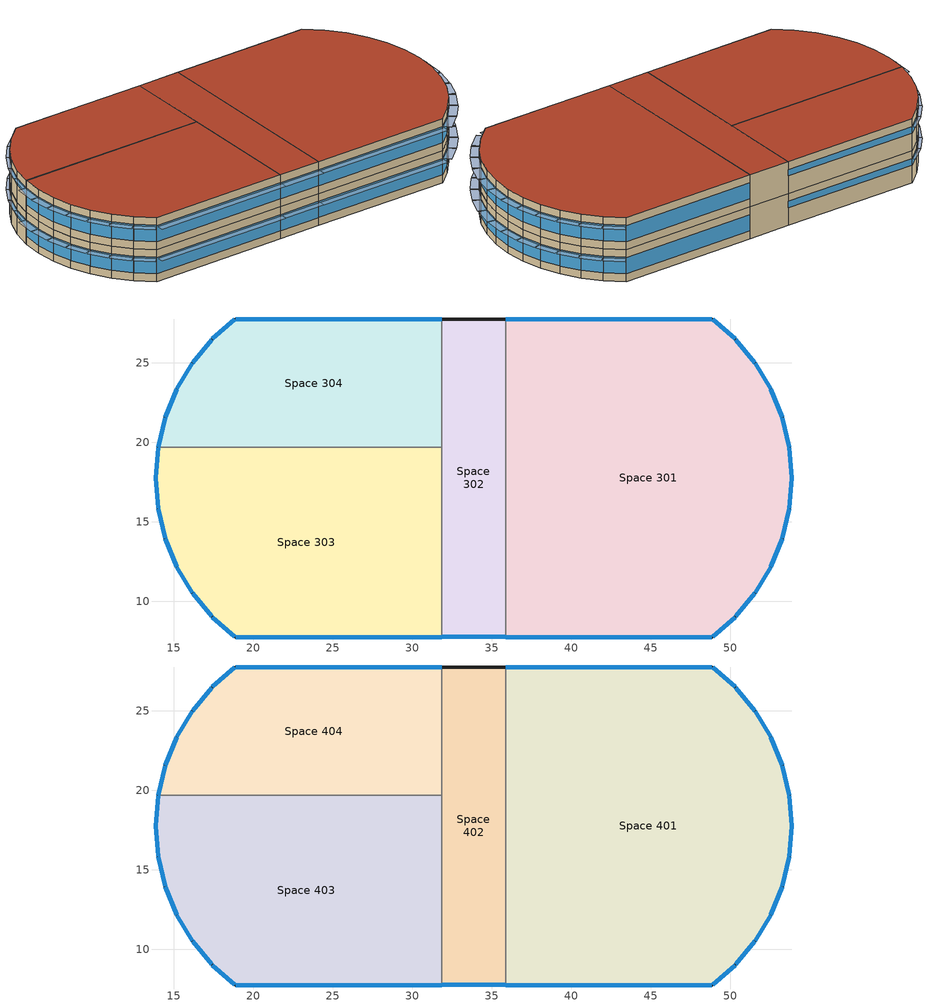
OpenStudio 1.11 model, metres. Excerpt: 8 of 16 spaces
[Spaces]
Space 301
 floor to Space 201: 35.86,27.76 48.86,27.76 50.31,26.48 51.54,25 52.54,23.35 53.26,21.56 53.71,19.68 53.86,17.76 53.71,15.83 53.26,13.95 52.54,12.17 51.54,10.51 50.31,9.03 48.86,7.76 35.86,7.76 z6.1
 wall outside: 35.86,7.76 48.86,7.76 50.31,9.03 51.54,10.51 52.54,12.17 53.26,13.95 53.71,15.83 53.86,17.76 53.71,19.68 53.26,21.56 52.54,23.35 51.54,25 50.31,26.48 48.86,27.76 35.86,27.76 z6.1:9.14
 wall to Space 302: 35.86,27.76 35.86,7.76 z6.1:9.14
 window: 53.7,19.71 53.27,21.53 / 52.55,12.19 53.25,13.93 / 52.52,23.37 51.56,24.98 / 51.56,10.53 52.52,12.14 / 53.27,13.98 53.7,15.81 / 51.53,25.02 50.32,26.46 / 53.25,21.58 52.55,23.32 / 48.88,7.77 50.29,9.01 / 53.85,17.78 53.71,19.66 / 50.32,9.05 51.53,10.49 / 53.71,15.86 53.85,17.73 / 50.29,26.5 48.88,27.74 z6.86:8.42; 35.88,7.76 48.83,7.76 / 48.83,27.76 35.88,27.76 z6.86:8.39
Space 302
 floor to Space 202: 31.86,27.76 35.86,27.76 35.86,7.76 31.86,7.76 z6.1
 wall outside: 35.86,27.76 31.86,27.76 / 31.86,7.76 35.86,7.76 z6.1:9.14
 wall to Space 303: 31.86,19.68 31.86,7.76 z6.1:9.14
 wall to Space 304: 31.86,27.76 31.86,19.68 z6.1:9.14
 window: 31.88,7.76 35.83,7.76 z6.86:8.4
Space 303
 floor to Space 203: 13.86,17.76 14.01,19.68 31.86,19.68 31.86,7.76 18.86,7.76 17.41,9.03 16.17,10.51 15.18,12.17 14.45,13.95 14.01,15.83 z6.1
 wall outside: 14.01,19.68 13.86,17.76 14.01,15.83 14.45,13.95 15.18,12.17 16.17,10.51 17.41,9.03 18.86,7.76 31.86,7.76 z6.1:9.14
 wall to Space 304: 31.86,19.68 14.01,19.68 z6.1:9.14
 window: 18.88,7.76 31.83,7.76 z6.86:8.39; 14,19.66 13.86,17.78 / 14.46,13.93 15.17,12.19 / 16.19,10.49 17.39,9.05 / 17.43,9.01 18.84,7.77 / 13.86,17.73 14,15.86 / 15.19,12.14 16.16,10.53 / 14.01,15.81 14.44,13.98 z6.86:8.42
Space 304
 floor to Space 204: 14.01,19.68 14.45,21.56 15.18,23.35 16.17,25 17.41,26.48 18.86,27.76 31.86,27.76 31.86,19.68 z6.1
 wall outside: 31.86,27.76 18.86,27.76 17.41,26.48 16.17,25 15.18,23.35 14.45,21.56 14.01,19.68 z6.1:9.14
 window: 14.44,21.53 14.01,19.71 / 18.84,27.74 17.43,26.5 / 17.39,26.46 16.19,25.02 / 16.16,24.98 15.19,23.37 / 15.17,23.32 14.46,21.58 z7.76:8.38; 31.83,27.76 18.88,27.76 z7.77:8.38
Space 401
 floor to Space 301: 35.86,27.76 48.86,27.76 50.31,26.48 51.54,25 52.54,23.35 53.26,21.56 53.71,19.68 53.86,17.76 53.71,15.83 53.26,13.95 52.54,12.17 51.54,10.51 50.31,9.03 48.86,7.76 35.86,7.76 z9.14
 wall outside: 35.86,7.76 48.86,7.76 50.31,9.03 51.54,10.51 52.54,12.17 53.26,13.95 53.71,15.83 53.86,17.76 53.71,19.68 53.26,21.56 52.54,23.35 51.54,25 50.31,26.48 48.86,27.76 35.86,27.76 z9.14:12.19
 wall to Space 402: 35.86,27.76 35.86,7.76 z9.14:12.19
 window: 53.7,19.71 53.27,21.53 / 50.29,26.5 48.88,27.74 / 53.27,13.98 53.7,15.81 / 51.56,10.53 52.52,12.14 / 48.88,7.77 50.29,9.01 / 52.52,23.37 51.56,24.98 / 53.85,17.78 53.71,19.66 / 50.32,9.05 51.53,10.49 / 51.53,25.02 50.32,26.46 / 53.71,15.86 53.85,17.73 / 52.55,12.19 53.25,13.93 / 53.25,21.58 52.55,23.32 z9.9:11.47; 48.83,27.76 35.88,27.76 / 35.88,7.76 48.83,7.76 z9.9:11.43
 roof outside: 53.86,17.76 53.71,19.68 53.26,21.56 52.54,23.35 51.54,25 50.31,26.48 48.86,27.76 35.86,27.76 35.86,7.76 48.86,7.76 50.31,9.03 51.54,10.51 52.54,12.17 53.26,13.95 53.71,15.83 z12.19
Space 402
 floor to Space 302: 31.86,27.76 35.86,27.76 35.86,7.76 31.86,7.76 z9.14
 wall outside: 35.86,27.76 31.86,27.76 / 31.86,7.76 35.86,7.76 z9.14:12.19
 wall to Space 403: 31.86,19.68 31.86,7.76 z9.14:12.19
 wall to Space 404: 31.86,27.76 31.86,19.68 z9.14:12.19
 window: 31.88,7.76 35.83,7.76 z9.9:11.45
 roof outside: 35.86,27.76 31.86,27.76 31.86,7.76 35.86,7.76 z12.19
Space 403
 floor to Space 303: 13.86,17.76 14.01,19.68 31.86,19.68 31.86,7.76 18.86,7.76 17.41,9.03 16.17,10.51 15.18,12.17 14.45,13.95 14.01,15.83 z9.14
 wall outside: 14.01,19.68 13.86,17.76 14.01,15.83 14.45,13.95 15.18,12.17 16.17,10.51 17.41,9.03 18.86,7.76 31.86,7.76 z9.14:12.19
 wall to Space 404: 31.86,19.68 14.01,19.68 z9.14:12.19
 window: 17.43,9.01 18.84,7.77 / 14,19.66 13.86,17.78 / 15.19,12.14 16.16,10.53 / 16.19,10.49 17.39,9.05 / 14.01,15.81 14.44,13.98 / 13.86,17.73 14,15.86 / 14.46,13.93 15.17,12.19 z9.9:11.47; 18.88,7.76 31.83,7.76 z9.9:11.43
 roof outside: 31.86,19.68 14.01,19.68 13.86,17.76 14.01,15.83 14.45,13.95 15.18,12.17 16.17,10.51 17.41,9.03 18.86,7.76 31.86,7.76 z12.19
Space 404
 floor to Space 304: 14.01,19.68 14.45,21.56 15.18,23.35 16.17,25 17.41,26.48 18.86,27.76 31.86,27.76 31.86,19.68 z9.14
 wall outside: 31.86,27.76 18.86,27.76 17.41,26.48 16.17,25 15.18,23.35 14.45,21.56 14.01,19.68 z9.14:12.19
 window: 18.84,27.74 17.43,26.5 / 17.39,26.46 16.19,25.02 / 16.16,24.98 15.19,23.37 / 14.44,21.53 14.01,19.71 / 15.17,23.32 14.46,21.58 z10.81:11.43; 31.83,27.76 18.88,27.76 z10.82:11.43
 roof outside: 31.86,27.76 18.86,27.76 17.41,26.48 16.17,25 15.18,23.35 14.45,21.56 14.01,19.68 31.86,19.68 z12.19
shading: 35.83,7.76 31.88,7.76 31.88,6.98 35.83,6.98 z8.4; 16.16,24.98 15.89,25.14 14.92,23.53 15.19,23.37 z11.43; 18.84,7.77 17.43,9.01 16.91,8.43 18.32,7.18 z11.47; 53.19,23.77 52.23,25.38 51.56,24.98 52.52,23.37 z11.47; 14.44,13.98 14.01,15.81 13.25,15.63 13.68,13.8 z11.47; 18.84,7.77 17.43,9.01 16.91,8.43 18.32,7.18 z8.42; 14,15.86 13.86,17.73 13.08,17.67 13.22,15.8 z11.47; 53.98,13.64 53.25,13.93 52.55,12.19 53.27,11.89 z8.42; 53.19,23.77 52.23,25.38 51.56,24.98 52.52,23.37 z8.42; 17.39,26.46 17.15,26.66 15.95,25.22 16.19,25.02 z8.38; 53.98,21.88 53.27,23.62 52.55,23.32 53.25,21.58 z11.47; 14,19.66 13.22,19.72 13.08,17.84 13.86,17.78 z11.47; 52.13,25.52 50.92,26.96 50.32,26.46 51.53,25.02 z8.42; 50.8,27.09 49.39,28.33 48.88,27.74 50.29,26.5 z11.47; 54.63,17.84 54.49,19.72 53.71,19.66 53.85,17.78 z8.42; 54.63,17.67 53.85,17.73 53.71,15.86 54.49,15.8 z8.42; 15.17,23.32 14.88,23.44 14.17,21.7 14.46,21.58 z11.43; 48.83,7.76 35.88,7.76 35.88,6.99 48.83,6.99 z11.43; 15.17,12.19 14.46,13.93 13.73,13.64 14.44,11.89 z11.47; 54.46,19.88 54.03,21.71 53.27,21.53 53.7,19.71 z11.47; 17.39,26.46 17.15,26.66 15.95,25.22 16.19,25.02 z11.43; 54.46,15.63 53.7,15.81 53.27,13.98 54.03,13.8 z11.47; 15.17,12.19 14.46,13.93 13.73,13.64 14.44,11.89 z8.42; 53.19,11.74 52.52,12.14 51.56,10.53 52.23,10.13 z11.47; 31.83,7.76 18.88,7.76 18.88,6.99 31.83,6.99 z8.39; 14.44,21.53 14.14,21.61 13.71,19.78 14.01,19.71 z8.38; 54.63,17.84 54.49,19.72 53.71,19.66 53.85,17.78 z11.47; 50.8,8.43 50.29,9.01 48.88,7.77 49.39,7.18 z11.47; 52.13,9.99 51.53,10.49 50.32,9.05 50.92,8.55 z8.42; 16.16,24.98 15.89,25.14 14.92,23.53 15.19,23.37 z8.38; 53.98,21.88 53.27,23.62 52.55,23.32 53.25,21.58 z8.42; 16.16,10.53 15.19,12.14 14.52,11.74 15.49,10.13 z8.42; 14,15.86 13.86,17.73 13.08,17.67 13.22,15.8 z8.42; 52.13,25.52 50.92,26.96 50.32,26.46 51.53,25.02 z11.47; 14.44,13.98 14.01,15.81 13.25,15.63 13.68,13.8 z8.42; 53.98,13.64 53.25,13.93 52.55,12.19 53.27,11.89 z11.47; 54.46,15.63 53.7,15.81 53.27,13.98 54.03,13.8 z8.42; 17.39,9.05 16.19,10.49 15.59,9.99 16.79,8.55 z8.42; 14.44,21.53 14.14,21.61 13.71,19.78 14.01,19.71 z11.43; 54.46,19.88 54.03,21.71 53.27,21.53 53.7,19.71 z8.42; 17.39,9.05 16.19,10.49 15.59,9.99 16.79,8.55 z11.47; 52.13,9.99 51.53,10.49 50.32,9.05 50.92,8.55 z11.47; 15.17,23.32 14.88,23.44 14.17,21.7 14.46,21.58 z8.38; 53.19,11.74 52.52,12.14 51.56,10.53 52.23,10.13 z8.42; 50.8,8.43 50.29,9.01 48.88,7.77 49.39,7.18 z8.42; 48.83,7.76 35.88,7.76 35.88,6.99 48.83,6.99 z8.39; 14,19.66 13.22,19.72 13.08,17.84 13.86,17.78 z8.42; 54.63,17.67 53.85,17.73 53.71,15.86 54.49,15.8 z11.47; 18.84,27.74 18.63,27.97 17.22,26.73 17.43,26.5 z8.38; 16.16,10.53 15.19,12.14 14.52,11.74 15.49,10.13 z11.47; 31.83,7.76 18.88,7.76 18.88,6.99 31.83,6.99 z11.43; 50.8,27.09 49.39,28.33 48.88,27.74 50.29,26.5 z8.42; 18.84,27.74 18.63,27.97 17.22,26.73 17.43,26.5 z11.43; 35.83,7.76 31.88,7.76 31.88,6.98 35.83,6.98 z11.45
[Building]
Building 1: Space Type=189.1-2009 - Office - OpenOffice - CZ4-8; Default Construction Set=189.1-2009 - CZ5 - Office
[Site]
Site 1
[ClimateZones]
Climate Zone Institution Name 1=ASHRAE; Climate Zone Document Name 1=ANSI/ASHRAE Standard 169; Climate Zone Document Year 1=2006; Climate Zone Institution Name 2=CEC; Climate Zone Document Name 2=California Climate Zone Descriptions; Climate Zone Document Year 2=1995
[DefaultConstructionSet]
189.1-2009 - CZ5 - Office: Default Exterior Surface Constructions=Default Surface Constructions 13; Default Interior Surface Constructions=Default Surface Constructions 14; Default Ground Contact Surface Constructions=Default Surface Constructions 15; Default Exterior SubSurface Constructions=Default Sub Surface Constructions 9; Default Interior SubSurface Constructions=Default Sub Surface Constructions 10; Interior Partition Construction=Interior Partition
[DefaultSurfaceConstructions]
Name | Floor Construction | Wall Construction | Roof Ceiling Construction
Default Surface Constructions 13 | ExtSlabCarpet 4in ClimateZone 1-8 | ASHRAE 189.1-2009 ExtWall Mass ClimateZone 5 | ASHRAE 189.1-2009 ExtRoof IEAD ClimateZone 2-5
Default Surface Constructions 14 | Interior Floor | Interior Wall | Interior Ceiling
Default Surface Constructions 15 | ExtSlabCarpet 4in ClimateZone 1-8 | ExtSlabCarpet 4in ClimateZone 1-8 | ExtSlabCarpet 4in ClimateZone 1-8
[Construction]
ExtSlabCarpet 4in ClimateZone 1-8: MAT-CC05 4 HW CONCRETE, CP02 CARPET PAD
Interior Floor: F16 Acoustic tile, F05 Ceiling air space resistance, M11 100mm lightweight concrete
Interior Wall: G01a 19mm gypsum board, F04 Wall air space resistance, G01a 19mm gypsum board
Interior Ceiling: M11 100mm lightweight concrete, F05 Ceiling air space resistance, F16 Acoustic tile
Exterior Door: F08 Metal surface, I01 25mm insulation board
Interior Window: Clear 3mm
Interior Door; Interior Partition: G05 25mm wood
ASHRAE 189.1-2009 ExtRoof IEAD ClimateZone 2-5: Roof Membrane, Roof Insulation [21], Metal Decking
ASHRAE 189.1-2009 ExtWindow ClimateZone 4-5: Theoretical Glass [207]
ASHRAE 189.1-2009 ExtWall Mass ClimateZone 5: 1IN Stucco, 8IN Concrete HW, Wall Insulation [40], 1/2IN Gypsum
[Material] Thermal Absorptance=0.9
Name | Roughness | Thickness {m} | Conductivity {W/m-K} | Density {kg/m3} | Specific Heat {J/kg-K} | Solar Absorptance | Visible Absorptance
MAT-CC05 4 HW CONCRETE | Rough | 0.1016 | 1.311 | 2240 | 836.8 | 0.85 | 0.85
1IN Stucco | Smooth | 0.0253 | 0.6918 | 1858 | 837 | 0.92 | 0.92
8IN Concrete HW | MediumRough | 0.2033 | 1.7296 | 2243 | 837 | 0.65 | 0.65
1/2IN Gypsum | Smooth | 0.0127 | 0.16 | 784.9 | 830 | 0.4 | 0.4
Roof Membrane | VeryRough | 0.0095 | 0.16 | 1121.29 | 1460 | 0.7 | 0.7
Metal Decking | MediumSmooth | 0.0015 | 45.006 | 7680 | 418.4 | 0.6 | 0.6
F16 Acoustic tile | MediumSmooth | 0.0191 | 0.06 | 368 | 590 | 0.3 | 0.3
M11 100mm lightweight concrete | MediumRough | 0.1016 | 0.53 | 1280 | 840 | 0.5 | 0.5
G01a 19mm gypsum board | MediumSmooth | 0.019 | 0.16 | 800 | 1090 | 0.4 | 0.4
F08 Metal surface | Smooth | 0.0008 | 45.28 | 7824 | 500 | 0.7 | 0.7
I01 25mm insulation board | MediumRough | 0.0254 | 0.03 | 43 | 1210 | 0.6 | 0.6
G05 25mm wood | MediumSmooth | 0.0254 | 0.15 | 608 | 1630 | 0.5 | 0.5
Roof Insulation [21] | MediumRough | 0.2105 | 0.049 | 265 | 836.8 | 0.7 | 0.7
Wall Insulation [40] | MediumRough | 0.0794 | 0.0432 | 91 | 837 | 0.5 | 0.5
[Material:NoMass]
CP02 CARPET PAD: Roughness=Smooth; Thermal Resistance {m2-K/W}=0.1; Thermal Absorptance=0.9; Solar Absorptance=0.8; Visible Absorptance=0.8
[Material:AirGap]
Name | Thermal Resistance {m2-K/W}
F05 Ceiling air space resistance | 0.18
F04 Wall air space resistance | 0.15
[DefaultSubSurfaceConstructions]
Name | Fixed Window Construction | Operable Window Construction | Door Construction | Tubular Daylight Dome Construction | Tubular Daylight Diffuser Construction
Default Sub Surface Constructions 9 | ASHRAE 189.1-2009 ExtWindow ClimateZone 4-5 | ASHRAE 189.1-2009 ExtWindow ClimateZone 4-5 | Exterior Door | Interior Window | Interior Window
Default Sub Surface Constructions 10 | Interior Window | Interior Window | Interior Door
[WindowMaterial:Glazing] Optical Data Type=SpectralAverage; Thickness {m}=0.003; Back Side Solar Reflectance at Normal Incidence=0; Back Side Visible Reflectance at Normal Incidence=0; Infrared Transmittance at Normal Incidence=0; Dirt Correction Factor for Solar and Visible Transmittance=1; Solar Diffusing=No
Name | Solar Transmittance at Normal Incidence | Front Side Solar Reflectance at Normal Incidence | Visible Transmittance at Normal Incidence | Front Side Visible Reflectance at Normal Incidence | Front Side Infrared Hemispherical Emissivity | Back Side Infrared Hemispherical Emissivity | Conductivity {W/m-K}
Clear 3mm | 0.837 | 0.075 | 0.898 | 0.081 | 0.84 | 0.84 | 0.9
Theoretical Glass [207] | 0.3311 | 0.6189 | 0.44 | 0.51 | 0.9 | 0.9 | 0.0133
[SpaceType]
189.1-2009 - Office - OpenOffice - CZ4-8: Default Schedule Set=189.1-2009 - Office - OpenOffice - CZ4-8 Schedule Set; Design Specification Outdoor Air Object=189.1-2009 - Office - OpenOffice - CZ4-8 Ventilation; Standards Building Type=Office; Standards Space Type=OpenOffice
[DefaultScheduleSet]
189.1-2009 - Office - OpenOffice - CZ4-8 Schedule Set: Number of People Schedule=Office Work Occ; People Activity Level Schedule=Office Activity; Lighting Schedule=Office Bldg Light; Electric Equipment Schedule=Office Bldg Equip; Infiltration Schedule=Office Infil Quarter On
[Lights:Definition]
189.1-2009 - Office - OpenOffice - CZ4-8 Lights Definition: Design Level Calculation Method=Watts/Area; Watts per Space Floor Area {W/m2}=10.6563
[Lights]
189.1-2009 - Office - OpenOffice - CZ4-8 Lights: Lights Definition=189.1-2009 - Office - OpenOffice - CZ4-8 Lights Definition; Space or SpaceType=189.1-2009 - Office - OpenOffice - CZ4-8
[DesignSpecification:OutdoorAir]
189.1-2009 - Office - OpenOffice - CZ4-8 Ventilation: Outdoor Air Method=Sum; Outdoor Air Flow per Person {m3/s-person}=0.00943895
[People:Definition]
189.1-2009 - Office - OpenOffice - CZ4-8 People Definition: Number of People Calculation Method=People/Area; People per Space Floor Area {person/m2}=0.0565105; Fraction Radiant=0.3
[People]
189.1-2009 - Office - OpenOffice - CZ4-8 People: People Definition=189.1-2009 - Office - OpenOffice - CZ4-8 People Definition; Space or SpaceType=189.1-2009 - Office - OpenOffice - CZ4-8
[SpaceInfiltration:DesignFlowRate]
189.1-2009 - Office - OpenOffice - CZ4-8 Infiltration: Space or SpaceType=189.1-2009 - Office - OpenOffice - CZ4-8; Design Flow Rate Calculation Method=Flow/ExteriorArea; Flow per Exterior Surface Area {m3/s-m2}=0.000226568
[ElectricEquipment:Definition]
189.1-2009 - Office - OpenOffice - CZ4-8 Electric Equipment Definition: Design Level Calculation Method=Watts/Area; Watts per Space Floor Area {W/m2}=7.64238
[ElectricEquipment]
189.1-2009 - Office - OpenOffice - CZ4-8 Electric Equipment: Electric Equipment Definition=189.1-2009 - Office - OpenOffice - CZ4-8 Electric Equipment Definition; Space or SpaceType=189.1-2009 - Office - OpenOffice - CZ4-8
[BuildingStory] Nominal Floor to Floor Height {m}=3.048
Name | Nominal Z Coordinate {m}
Building Story 3 | 6.096
Building Story 4 | 9.144
[Space]
Name | Building Story
Space 301; Space 302; Space 303; Space 304 | Building Story 3
Space 401; Space 402; Space 403; Space 404 | Building Story 4
[Schedule:Ruleset]
Name | Default Day Schedule | Summer Design Day Schedule | Winter Design Day Schedule
Office Bldg Light | Office Bldg Light Default Schedule | Office Bldg Light Summer Design Day | Office Bldg Light Winter Design Day
Office Activity | Office Activity Default Schedule | Office Activity Summer Design Day | Office Activity Winter Design Day
Office Infil Quarter On | Office Infil Quarter On Default Schedule | Office Infil Quarter On Summer Design Day | Office Infil Quarter On Winter Design Day
Office Bldg Equip | Office Bldg Equip Default Schedule | Office Bldg Equip Summer Design Day | Office Bldg Equip Winter Design Day
Office Work Occ | Office Bldg Occ Default Schedule | Office Bldg Occ Summer Design Day | Office Bldg Occ Winter Design Day
[Schedule:Day]
Office Bldg Light Default Schedule: 5, 0, 0.05, 7, 0, 0.1, 8, 0, 0.3, 17, 0, 0.9, 18, 0, 0.7, 20, 0, 0.5, 22, 0, 0.3, 23, 0, 0.1, 24, 0, 0.05
Office Bldg Light Summer Design Day; Office Infil Quarter On Rule 1 Day Schedule; Office Bldg Equip Summer Design Day: 24, 0, 1
Office Bldg Light Winter Design Day; Office Bldg Equip Winter Design Day; Office Bldg Occ Winter Design Day; Office Bldg Occ Rule 1 Day Schedule: 24, 0, 0
Office Bldg Light Rule 1 Day Schedule: 24, 0, 0.05
Office Bldg Light Rule 2 Day Schedule: 6, 0, 0.05, 8, 0, 0.1, 14, 0, 0.5, 17, 0, 0.15, 24, 0, 0.05
Office Activity Default Schedule; Office Activity Summer Design Day; Office Activity Winter Design Day: 24, 0, 132
Office Infil Quarter On Default Schedule; Office Infil Quarter On Summer Design Day: 6, 0, 1, 22, 0, 0.25, 24, 0, 1
Office Infil Quarter On Winter Design Day; Office Infil Quarter On Rule 2 Day Schedule: 6, 0, 1, 18, 0, 0.25, 24, 0, 1
Office Bldg Equip Default Schedule: 8, 0, 0.4, 12, 0, 0.9, 13, 0, 0.8, 17, 0, 0.9, 18, 0, 0.8, 20, 0, 0.6, 22, 0, 0.5, 24, 0, 0.4
Office Bldg Equip Rule 1 Day Schedule: 24, 0, 0.3
Office Bldg Equip Rule 2 Day Schedule: 6, 0, 0.3, 8, 0, 0.4, 14, 0, 0.5, 17, 0, 0.35, 24, 0, 0.3
Office Bldg Occ Default Schedule: 6, 0, 0, 7, 0, 0.1, 8, 0, 0.2, 12, 0, 0.85, 13, 0, 0.5, 17, 0, 0.85, 18, 0, 0.7, 20, 0, 0.4, 22, 0, 0.1, 24, 0, 0.05
Office Bldg Occ Summer Design Day: 6, 0, 0, 22, 0, 1, 24, 0, 0.05
Office Bldg Occ Rule 2 Day Schedule: 6, 0, 0, 8, 0, 0.1, 14, 0, 0.4, 17, 0, 0.1, 24, 0, 0
[Schedule:Rule] Apply Monday=No; Apply Tuesday=No; Apply Wednesday=No; Apply Thursday=No; Apply Friday=No; Date Specification Type=DateRange; Start Month=1; Start Day=1; End Month=12; End Day=31
Name | Schedule Ruleset | Rule Order | Day Schedule | Apply Sunday | Apply Saturday
Office Bldg Light Rule 1 | Office Bldg Light | 0 | Office Bldg Light Rule 1 Day Schedule | Yes | No
Office Bldg Light Rule 2 | Office Bldg Light | 1 | Office Bldg Light Rule 2 Day Schedule | No | Yes
Office Infil Quarter On Rule 1 | Office Infil Quarter On | 0 | Office Infil Quarter On Rule 1 Day Schedule | Yes | No
Office Infil Quarter On Rule 2 | Office Infil Quarter On | 1 | Office Infil Quarter On Rule 2 Day Schedule | No | Yes
Office Bldg Equip Rule 1 | Office Bldg Equip | 0 | Office Bldg Equip Rule 1 Day Schedule | Yes | No
Office Bldg Equip Rule 2 | Office Bldg Equip | 1 | Office Bldg Equip Rule 2 Day Schedule | No | Yes
Office Work Occ Rule 1 | Office Work Occ | 0 | Office Bldg Occ Rule 1 Day Schedule | Yes | No
Office Work Occ Rule 2 | Office Work Occ | 1 | Office Bldg Occ Rule 2 Day Schedule | No | Yes
